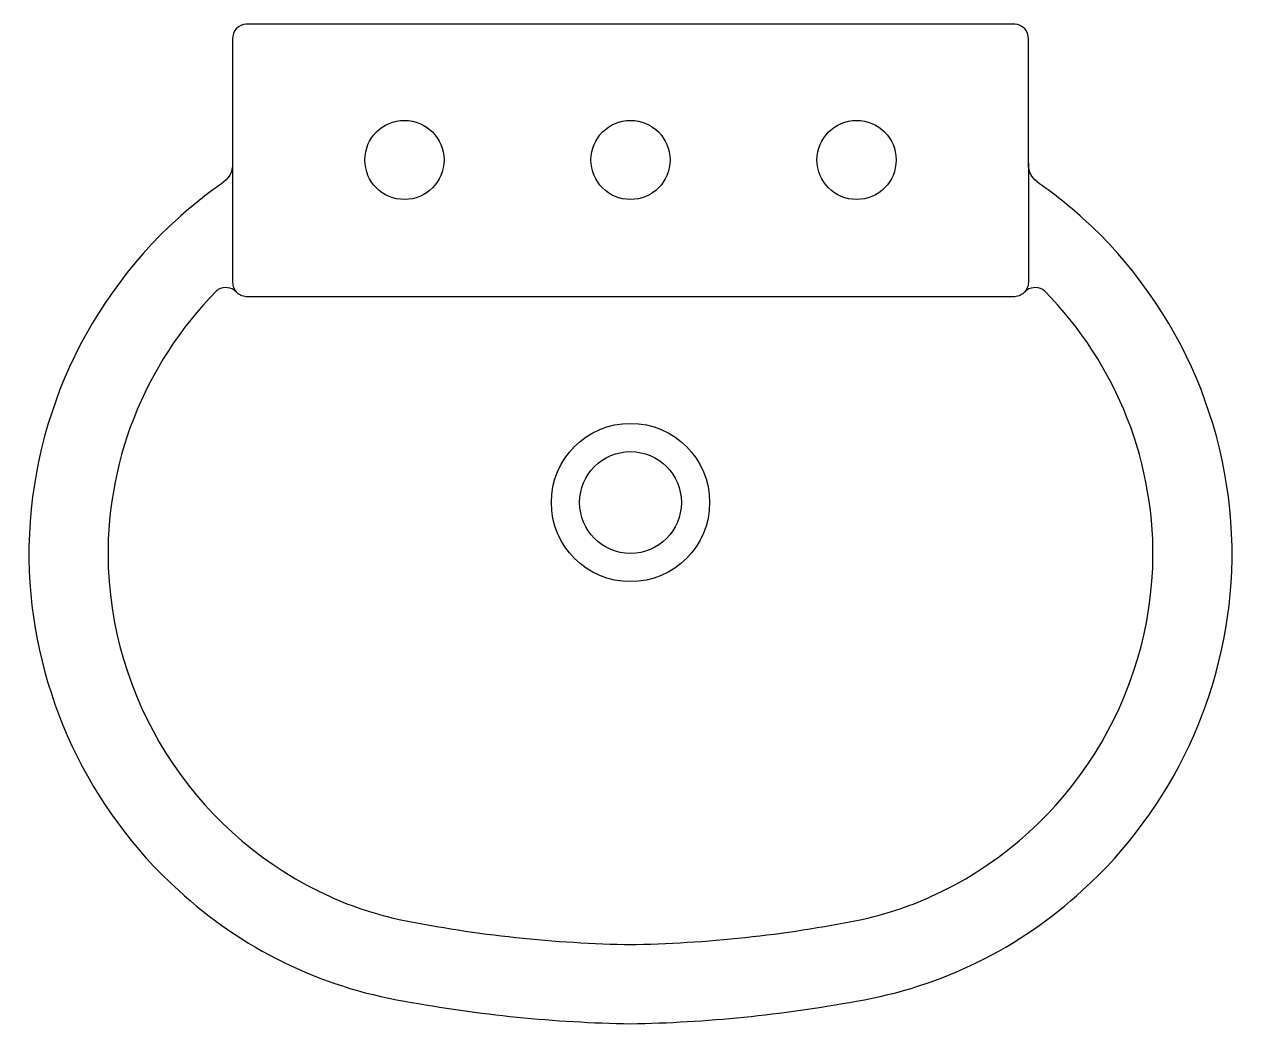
# Model space of a CAD drawing. Extents: x -838.911 to -838.375, y 502.809 to 503.251.
import ezdxf

# ---------------------------------------------------------------- set-up
doc = ezdxf.new("R2010")
doc.units = 0
doc.header["$LTSCALE"] = 50
doc.header["$MEASUREMENT"] = 0
doc.linetypes.add('HIDDEN', pattern=[0.375, 0.25, -0.125])
doc.layers.add('A-PECAS', color=2, linetype='CONTINUOUS')
doc.layers.add('ESC1-50', color=1, linetype='CONTINUOUS')

# ---------------------------------------------------------------- blocks, each defined once
blk = doc.blocks.new('L-35-S')
at = {"layer": 'A-PECAS'}
blk.add_lwpolyline([(0, -0.442, 0.04132), (0.1, -0.432, 0.145409), (0.2, -0.383, 0.199774), (0.266, -0.242, 0.221727), (0.2, -0.08568, 0.030322), (0.181, -0.0705, -0.26912), (0.176, -0.0615), (0.176, -0.0065, 0.421633), (0.17, 0), (0, 0), (-0.17, 0, 0.421633), (-0.176, -0.0065), (-0.176, -0.0615, -0.26912), (-0.181, -0.0705, 0.030322), (-0.2, -0.08568, 0.221727), (-0.266, -0.242, 0.199774), (-0.2, -0.383, 0.145409), (-0.1, -0.432, 0.04132)], format="xyb", close=True, dxfattribs=at)
blk.add_lwpolyline([(-0.0006, -0.40701, 0.044854), (0.10161, -0.39606, 0.050905), (0.1326, -0.38594, 0.282775), (0.23103, -0.24059, 0.207155), (0.18313, -0.11795, 0.051416), (0.18238, -0.11735, 0.326244), (0.17447, -0.11826, -0.201129), (0.17, -0.1205), (0, -0.1205), (-0.17, -0.1205, -0.201129), (-0.17447, -0.11826, 0.326244), (-0.18238, -0.11735, 0.051416), (-0.18313, -0.11795, 0.207155), (-0.23103, -0.24059, 0.282775), (-0.1326, -0.38594, 0.050905), (-0.10161, -0.39606, 0.044854), (0.0006, -0.40701)], format="xyb", dxfattribs=at)
at = {"layer": 'A-PECAS', "linetype": 'HIDDEN'}
for centre in [(-0.1, -0.06), (0.1, -0.06)]:
    blk.add_circle(centre, 0.0175, dxfattribs=at)
at = {"layer": 'A-PECAS'}
for centre, radius in [((0, -0.06), 0.0175), ((0, -0.2115), 0.035)]:
    blk.add_circle(centre, radius, dxfattribs=at)
at = {"layer": 'ESC1-50'}
for points in [[(-0.176, -0.0615), (-0.176, -0.1135, 0.201129), (-0.17447, -0.11826)], [(0.176, -0.0615), (0.176, -0.1135, -0.201129), (0.17447, -0.11826)]]:
    blk.add_lwpolyline(points, format="xyb", dxfattribs=at)
blk.add_circle((0, -0.2115), 0.0225, dxfattribs=at)

msp = doc.modelspace()

# ---------------------------------------------------------------- block references
at = {"layer": 'A-PECAS'}
msp.add_blockref('L-35-S', (-838.6427, 503.25051), dxfattribs=at)

doc.saveas('drawing.dxf')
